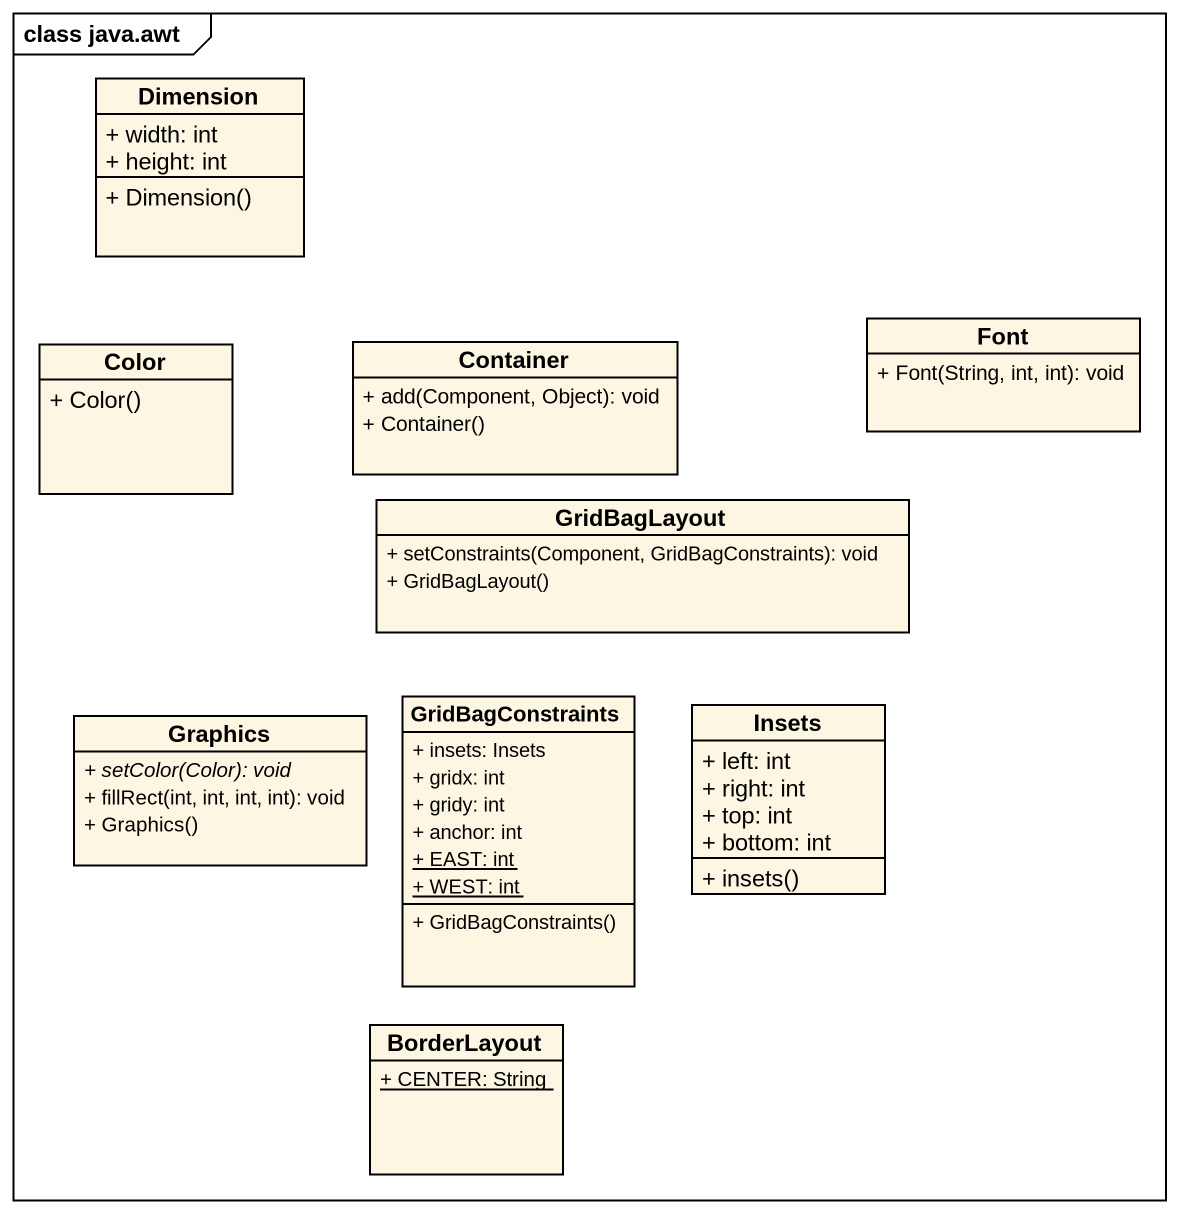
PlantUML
@startuml
mainframe class java.awt
hide circle
hide empty members
skinparam classAttributeIconSize 0
class Dimension {
  + width: int
  + height: int
  + Dimension()
}
class Font {
  + Font(String, int, int): void
}
class Color {
  + Color()
}
class Container {
  + add(Component, Object): void
  + Container()
}
class GridBagLayout {
  + setConstraints(Component, GridBagConstraints): void
  + GridBagLayout()
}
class GridBagConstraints {
  + insets: Insets
  + gridx: int
  + gridy: int
  + anchor: int
  {static} + EAST: int
  {static} + WEST: int
  + GridBagConstraints()
}
class Insets {
  + left: int
  + right: int
  + top: int
  + bottom: int
  + insets()
}
class Graphics {
  {abstract} + setColor(Color): void
  + fillRect(int, int, int, int): void
  + Graphics()
}
class BorderLayout {
  {static} + CENTER: String
}
@enduml
